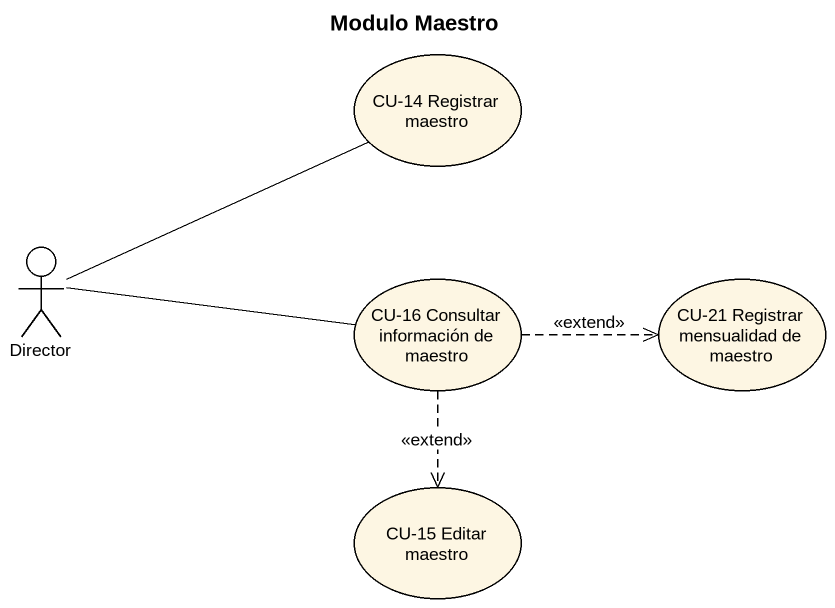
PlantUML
@startuml
title Modulo Maestro
usecase "CU-14 Registrar maestro" as CU_14_Registrar_maestro
actor Director
usecase "CU-16 Consultar información de maestro" as CU_16_Consultar_información
usecase "CU-21 Registrar mensualidad de maestro" as CU_21_Registrar_mensualidad
usecase "CU-15 Editar maestro" as CU_15_Editar_maestro
Director -right- CU_14_Registrar_maestro
Director -right- CU_16_Consultar_información
CU_16_Consultar_información .right.> CU_21_Registrar_mensualidad : <<extend>>
CU_16_Consultar_información ..> CU_15_Editar_maestro : <<extend>>
@enduml
